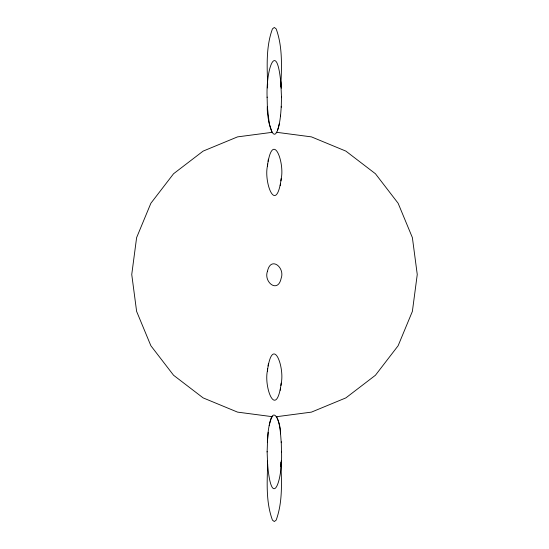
<?xml version="1.0" encoding="UTF-8"?>
<svg xmlns="http://www.w3.org/2000/svg" width="549" height="549" viewBox="0 0 549 549"><rect width="100%" height="100%" fill="white"/><g stroke="black" fill="none" stroke-linecap="round" stroke-linejoin="round"><path stroke-width="0.82" d="M267.116 97.427C265.819 66.758 277.664 37.222 281.26 88.204M267.116 451.93C267.692 440.319 267.123 427.891 271.865 417.034M281.26 107.199L281.5 96.782M281.5 451.292C282.948 481.576 271.062 512.766 267.363 461.085M267.363 166.388C263.897 182.927 276.202 215.668 281.26 178.432C284.725 161.893 272.414 129.152 267.363 166.388L267.699 163.973M267.363 371.062C263.897 387.601 276.202 420.342 281.26 383.106C284.725 366.567 272.414 333.819 267.363 371.062L267.699 368.647M280.841 86.756C281.582 67.527 282.879 47.241 276.168 28.891L274.308 27.45L272.448 28.891C265.867 46.686 267.089 66.381 267.658 85.054M267.658 463.946C267.089 482.619 265.867 502.314 272.448 520.109L274.308 521.55L276.168 520.109C282.879 501.759 281.582 481.473 280.841 462.244M267.363 87.915L267.624 84.69M281.26 106.293C280.731 114.316 280.21 122.516 277.526 130.154M267.363 442.419L268.2 432.269M280.8 466.451L281.26 460.796M280.415 116.45L280.539 115.18M268.077 161.331L268.386 159.169M280.237 185.651L280.539 183.483M280.916 180.847L281.26 178.432M268.077 366.005L268.386 363.843M280.237 390.325L280.539 388.157M280.916 385.522L281.26 383.106M279.393 123.566C273.381 152.293 266.334 114.741 267.363 106.581M269.223 425.715C273.134 402.335 280.855 423.121 280.539 433.82M271.981 132.357L237.552 136.879L203.123 151.112L173.559 173.752L150.872 203.26L136.612 237.628L131.746 274.5L136.612 311.372L150.872 345.74L173.559 375.248L203.123 397.888L237.552 412.121L272.819 416.753M276.181 416.753L311.448 412.121L345.877 397.888L375.441 375.248L398.128 345.74L412.388 311.372L417.254 274.5L412.388 237.628L398.128 203.26L375.441 173.752L345.877 151.112L311.448 136.879L276.181 132.247M271.879 131.712L269.47 124.3M276.408 416.355C280.415 424.466 280.477 433.868 281.26 442.707M269.223 123.285L267.363 106.911L267.116 97.07M280.8 81.684L281.5 97.708M267.624 464.626L267.116 451.573M281.26 441.801L281.5 452.218M267.466 271.254C263.376 282.008 277.904 293.784 281.15 278.316C285.24 267.562 270.719 255.786 267.466 271.254"/></g></svg>
